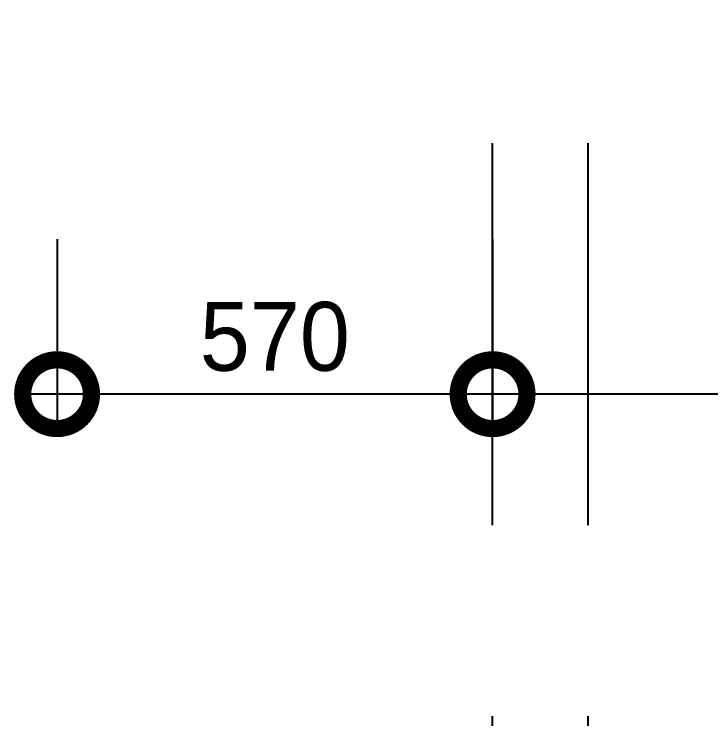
# Model space of a CAD drawing. Header units: millimetres. Extents: x 17311 to 801382, y -242618 to -104888.
# Drawn here: x 288204 to 289116, y -154672 to -153749 of the extents above; entities that cross this region are included whole.
import ezdxf

# ---------------------------------------------------------------- set-up
doc = ezdxf.new("R2010")
doc.units = ezdxf.units.MM
doc.header["$LTSCALE"] = 250
doc.linetypes.add('ghid', pattern=[3, 2, -1])
doc.layers.get('Defpoints').update_dxf_attribs({"color": 151})
doc.layers.add('A-연도', color=5, linetype='ghid')
doc.layers.add('CK', color=221, linetype='Continuous', plot=False)
doc.styles.add('Gdim', font='')
doc.styles.get('Gdim').set_extended_font_data('Dotum')
doc.dimstyles.new('Gdim50', dxfattribs={"dimscale": 30, "dimtxt": 3, "dimasz": 6, "dimexe": 1.5, "dimexo": 2, "dimgap": 1, "dimtad": 1, "dimdec": 0, "dimzin": 0, "dimdsep": 46, "dimlunit": 6, "dimtxsty": 'Gdim', "dimblk": 'DOTSMALL', "dimcen": 1.5, "dimdle": 1.5, "dimclrd": 256, "dimclre": 256, "dimclrt": 256, "dimazin": 0, "dimtfac": 1, "dimtdec": 0, "dimtix": 1, "dimtmove": 2, "dimatfit": 3, "dimldrblk": 'DOTSMALL', "dimfxl": 1.5, "dimtolj": 1, "dimtzin": 0, "dimlwd": -1, "dimlwe": -1, "dimarcsym": 1})

# ---------------------------------------------------------------- blocks, each defined once
blk = doc.blocks.new('_DotSmall')
at = {"color": 0, "linetype": 'ByBlock', "const_width": 0.5}
blk.add_lwpolyline([(-0.0625, 0, 1), (0.0625, 0, 1)], format="xyb", close=True, dxfattribs=at)
blk = doc.blocks.new('*D113')
at = {"layer": 'CK', "transparency": 16777216}
for p, q in [((288260.66, -154043.27), (288260.66, -154291.39)), ((288830.66, -154043.27), (288830.66, -154291.39)), ((288875.66, -154246.39), (288215.66, -154246.39))]:
    blk.add_line(p, q, dxfattribs=at)
at = {"layer": 'Defpoints', "color": 0, "transparency": 16777216}
for p in [(288260.66, -153983.27), (288830.66, -153983.27), (288260.66, -154246.39)]:
    blk.add_point(p, dxfattribs=at)
at = {"layer": 'CK', "transparency": 16777216, "xscale": 180, "yscale": 180, "zscale": 180, "rotation": 180}
blk.add_blockref('_DotSmall', (288260.66, -154246.39), dxfattribs=at)
at = {"layer": 'CK', "transparency": 16777216, "xscale": 180, "yscale": 180, "zscale": 180}
blk.add_blockref('_DotSmall', (288830.66, -154246.39), dxfattribs=at)
at = {"layer": 'CK', "transparency": 16777216, "insert": (288545.66, -154171.33), "char_height": 90, "attachment_point": 5, "style": 'Gdim'}
blk.add_mtext('\\A1;570', dxfattribs=at)
blk = doc.blocks.new('*D115')
at = {"layer": 'CK', "transparency": 16777216}
for p, q in [((288830.66, -154043.27), (288830.66, -154291.39)), ((290380.66, -154043.27), (290380.66, -154291.39)), ((290425.66, -154246.39), (288785.66, -154246.39))]:
    blk.add_line(p, q, dxfattribs=at)
at = {"layer": 'Defpoints', "color": 0, "transparency": 16777216}
for p in [(288830.66, -153983.27), (290380.66, -153983.27), (288830.66, -154246.39)]:
    blk.add_point(p, dxfattribs=at)
at = {"layer": 'CK', "transparency": 16777216, "xscale": 180, "yscale": 180, "zscale": 180, "rotation": 180}
blk.add_blockref('_DotSmall', (288830.66, -154246.39), dxfattribs=at)
at = {"layer": 'CK', "transparency": 16777216, "xscale": 180, "yscale": 180, "zscale": 180}
blk.add_blockref('_DotSmall', (290380.66, -154246.39), dxfattribs=at)
at = {"layer": 'CK', "transparency": 16777216, "insert": (289605.66, -154162.66), "char_height": 90, "attachment_point": 5, "style": 'Gdim'}
blk.add_mtext('\\A1;1,550', dxfattribs=at)
blk = doc.blocks.new('A$Cc29243e6')
at = {"layer": 'A-연도'}
for points in [[(10720, -200), (10720, -33638.32), (9170, -33638.32), (9170, -200)], [(9295, -33638.32), (9295, -200)]]:
    blk.add_lwpolyline(points, dxfattribs=at)

msp = doc.modelspace()

# ---------------------------------------------------------------- block references
at = {"layer": 'A-연도'}
msp.add_blockref('A$Cc29243e6', (279660.66, -152279.48, 0), dxfattribs=at)

# ---------------------------------------------------------------- dimensions: what is measured, and where the dimension line sits
at = {"layer": 'CK'}
for base, p1, p2, picture, middle in [((288260.66, -154246.39), (288830.66, -153983.27), (288260.66, -153983.27), '*D113', (288545.66, -154171.33)), ((288830.66, -154246.39), (290380.66, -153983.27), (288830.66, -153983.27), '*D115', (289605.66, -154162.66))]:
    dim = msp.add_linear_dim(base=base, p1=p1, p2=p2, dimstyle='Gdim50', dxfattribs=at)
    dim.commit()
    dim.dimension.update_dxf_attribs({"geometry": picture, "text_midpoint": middle})

doc.saveas('drawing.dxf')
